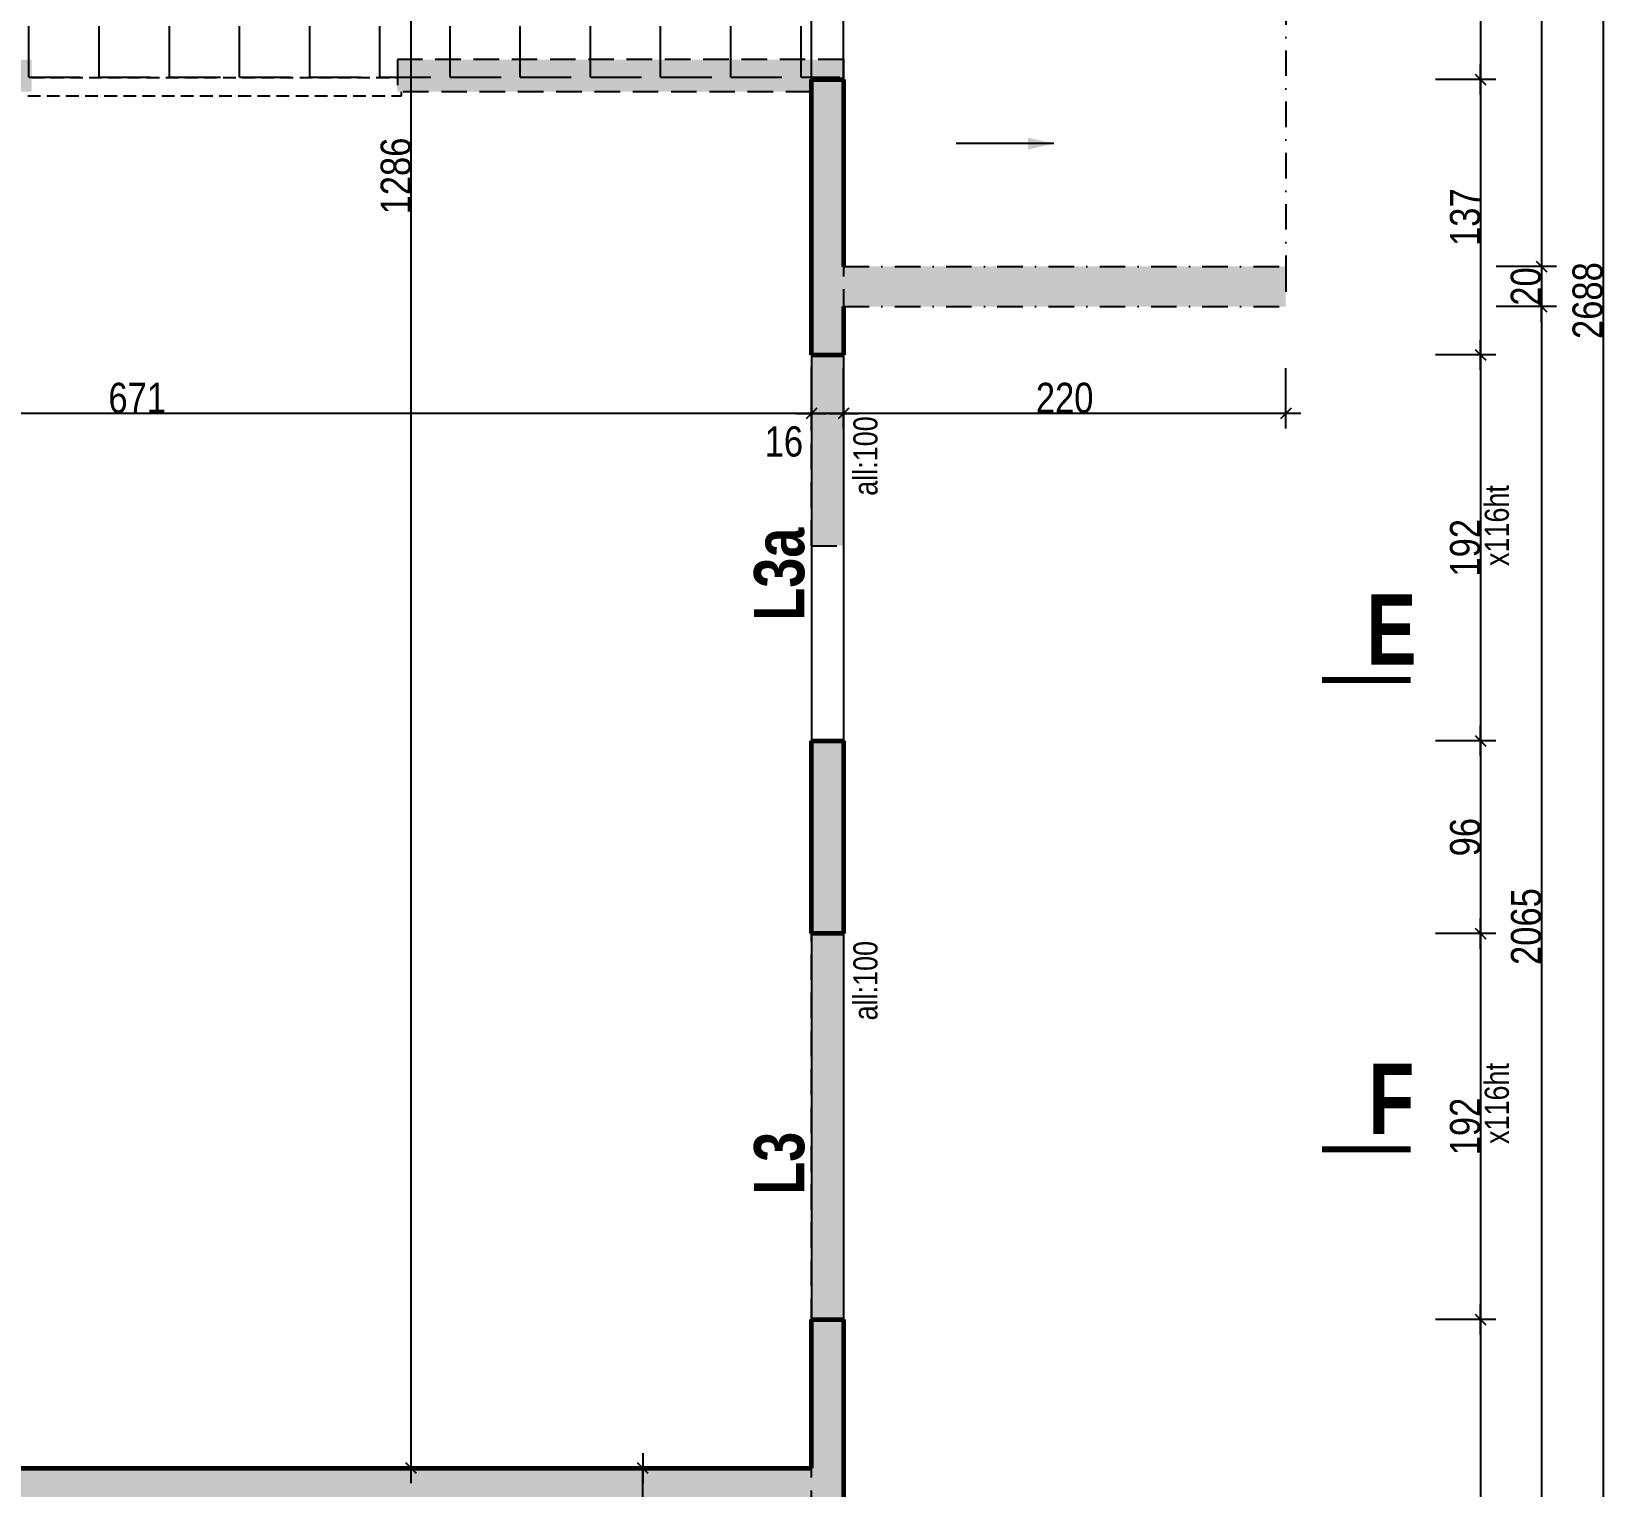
# Model space of a CAD drawing. Header units: centimetres. Extents: x 26018 to 82487, y -36363 to -12761.
# Drawn here: x 69048 to 69838, y -22040 to -21317 of the extents above; entities that cross this region are included whole.
import ezdxf
from ezdxf.enums import TextEntityAlignment as Align

# ---------------------------------------------------------------- set-up
doc = ezdxf.new("R2010")
doc.units = ezdxf.units.CM
doc.header["$LTSCALE"] = 0.5
doc.linetypes.add('CACHEX2', pattern=[19.05, 12.7, -6.35])
doc.linetypes.add('TIRETPTX2', pattern=[50.8, 25.4, -12.7, 0, -12.7])
doc.layers.get('DEFPOINTS').update_dxf_attribs({"linetype": 'CONTINUOUS'})
for name, color, linetype in [('01_cote_gen', 4, 'CONTINUOUS'), ('01_isolant ext', 2, 'TIRETPTX2'), ('01_linteaux', 2, 'CONTINUOUS'), ('01_murs_sup', 2, 'CACHEX2'), ('01_poch_murs', 253, 'CONTINUOUS'), ('01_texte', 230, 'CONTINUOUS'), ('AA_COTES', 2, 'CONTINUOUS')]:
    doc.layers.add(name, color=color, linetype=linetype)
doc.layers.add('01_murs_coup', color=5, linetype='CONTINUOUS', lineweight=60)
doc.styles.add('impact', font='impact.ttf')
doc.styles.add('MATTE_TXT', font='arial.ttf')
doc.styles.add('STYLE2', font='ARIALN.TTF')
doc.dimstyles.new('JB50', dxfattribs={"dimscale": 0.1, "dimtxt": 150, "dimasz": 15, "dimexe": 0.1, "dimexo": 0.1, "dimgap": 0.09, "dimtad": 1, "dimdec": 1, "dimdsep": 46, "dimtxsty": 'STYLE2', "dimblk1": 'BOND_G', "dimblk2": 'BOND_D', "dimsah": 1, "dimcen": 1.5, "dimdle": 0.01, "dimse1": 1, "dimse2": 1, "dimclrd": 4, "dimclre": 2, "dimclrt": 6, "dimazin": 2, "dimtfac": 2.333333, "dimtdec": 1, "dimtix": 1, "dimtmove": 2, "dimatfit": 3, "dimldrblk": 'BOND_G', "dimfxl": 1, "dimtolj": 1, "dimtzin": 0, "dimarcsym": 0})
pattern_1 = [(45, (-9539.843, 1e-08), (9e-16, 11.22532015), [7.9375, -7.9375])]

# ---------------------------------------------------------------- blocks, each defined once
blk = doc.blocks.new('BOND_G')
at = {"layer": 'AA_COTES', "color": 0}
for p, q in [((0, -5), (0, 15)), ((5, 0), (-5, 0)), ((1.77, 1.77), (-1.77, -1.77))]:
    blk.add_line(p, q, dxfattribs=at)
blk = doc.blocks.new('BOND_D')
at = {"layer": 'AA_COTES', "color": 0}
for p, q in [((5, 0), (-5, 0)), ((-1.77, -1.77), (1.77, 1.77)), ((0, 5), (0, -15))]:
    blk.add_line(p, q, dxfattribs=at)
blk = doc.blocks.new('*D5665')
at = {"layer": '01_cote_gen', "color": 4, "lineweight": -2, "transparency": 16777216}
blk.add_line((69352.27, -22047.84), (69352.27, -22032.84), dxfattribs=at)
at = {"layer": 'DEFPOINTS', "color": 0}
for p in [(69311.71, -22031.34), (69352.27, -22031.34), (69311.71, -22049.34)]:
    blk.add_point(p, dxfattribs=at)
at = {"layer": '01_cote_gen', "color": 4, "lineweight": -2, "transparency": 16777216, "xscale": 1.5, "yscale": 1.5, "zscale": 1.5}
for name, p, rotation in [('BOND_D', (69352.27, -22031.34), 90), ('BOND_G', (69352.27, -22049.34), 270)]:
    blk.add_blockref(name, p, dxfattribs=dict(at, rotation=rotation))
at = {"layer": '01_cote_gen', "color": 6, "transparency": 16777216, "insert": (69367.45, -22061.83), "char_height": 15, "attachment_point": 5, "rotation": 90, "style": 'STYLE2'}
blk.add_mtext('\\A1;18', dxfattribs=at)
blk = doc.blocks.new('*D5666')
at = {"layer": '01_cote_gen', "color": 4, "lineweight": -2, "transparency": 16777216}
blk.add_line((69830.11, -20107.83), (69830.11, -22792.82), dxfattribs=at)
at = {"layer": 'DEFPOINTS', "color": 0}
for p in [(69740.66, -20106.33), (69740.93, -22794.32), (69830.11, -22794.32)]:
    blk.add_point(p, dxfattribs=at)
at = {"layer": '01_cote_gen', "color": 4, "lineweight": -2, "transparency": 16777216, "xscale": 1.5, "yscale": 1.5, "zscale": 1.5}
for name, p, rotation in [('BOND_G', (69830.11, -20106.33), 90), ('BOND_D', (69830.11, -22794.32), 270)]:
    blk.add_blockref(name, p, dxfattribs=dict(at, rotation=rotation))
at = {"layer": '01_cote_gen', "color": 6, "transparency": 16777216, "insert": (69822.44, -21450.33), "char_height": 15, "attachment_point": 5, "rotation": 90, "style": 'STYLE2'}
blk.add_mtext('\\A1;2688', dxfattribs=at)
blk = doc.blocks.new('*D5685')
at = {"layer": '01_cote_gen', "color": 4, "lineweight": -2, "ltscale": 2, "transparency": 16777216}
blk.add_line((69769.12, -21670.83), (69769.12, -21763.83), dxfattribs=at)
at = {"layer": 'DEFPOINTS', "color": 0, "ltscale": 2}
for p in [(69737.3, -21669.33), (69746.62, -21765.33), (69769.12, -21765.33)]:
    blk.add_point(p, dxfattribs=at)
at = {"layer": '01_cote_gen', "color": 4, "lineweight": -2, "ltscale": 2, "transparency": 16777216, "xscale": 1.5, "yscale": 1.5, "zscale": 1.5}
for name, p, rotation in [('BOND_G', (69769.12, -21669.33), 90), ('BOND_D', (69769.12, -21765.33), 270)]:
    blk.add_blockref(name, p, dxfattribs=dict(at, rotation=rotation))
at = {"layer": '01_cote_gen', "color": 6, "ltscale": 2, "transparency": 16777216, "insert": (69761.46, -21717.33), "char_height": 15, "attachment_point": 5, "rotation": 90, "style": 'STYLE2'}
blk.add_mtext('\\A1;96', dxfattribs=at)
blk = doc.blocks.new('*D5686')
at = {"layer": '01_cote_gen', "color": 4, "lineweight": -2, "ltscale": 2, "transparency": 16777216}
blk.add_line((69769.12, -21766.83), (69769.12, -21955.83), dxfattribs=at)
at = {"layer": 'DEFPOINTS', "color": 0, "ltscale": 2}
for p in [(69746.62, -21765.33), (69746.62, -21957.33), (69769.12, -21957.33)]:
    blk.add_point(p, dxfattribs=at)
at = {"layer": '01_cote_gen', "color": 4, "lineweight": -2, "ltscale": 2, "transparency": 16777216, "xscale": 1.5, "yscale": 1.5, "zscale": 1.5}
for name, p, rotation in [('BOND_G', (69769.12, -21765.33), 90), ('BOND_D', (69769.12, -21957.33), 270)]:
    blk.add_blockref(name, p, dxfattribs=dict(at, rotation=rotation))
at = {"layer": '01_cote_gen', "color": 6, "ltscale": 2, "transparency": 16777216, "insert": (69761.46, -21861.33), "char_height": 15, "attachment_point": 5, "rotation": 90, "style": 'STYLE2'}
blk.add_mtext('\\A1;192', dxfattribs=at)
blk = doc.blocks.new('*D5636')
at = {"layer": '01_cote_gen', "color": 4, "lineweight": -2, "ltscale": 2, "transparency": 16777216}
blk.add_line((69799.37, -21434.83), (69799.37, -21451.83), dxfattribs=at)
at = {"layer": 'DEFPOINTS', "color": 0, "ltscale": 2}
for p in [(69672.11, -21433.33), (69672.11, -21453.33), (69799.37, -21453.33)]:
    blk.add_point(p, dxfattribs=at)
at = {"layer": '01_cote_gen', "color": 4, "lineweight": -2, "ltscale": 2, "transparency": 16777216, "xscale": 1.5, "yscale": 1.5, "zscale": 1.5}
for name, p, rotation in [('BOND_G', (69799.37, -21433.33), 90), ('BOND_D', (69799.37, -21453.33), 270)]:
    blk.add_blockref(name, p, dxfattribs=dict(at, rotation=rotation))
at = {"layer": '01_cote_gen', "color": 6, "ltscale": 2, "transparency": 16777216, "insert": (69791.7, -21443.33), "char_height": 15, "attachment_point": 5, "rotation": 90, "style": 'STYLE2'}
blk.add_mtext('\\A1;20', dxfattribs=at)
blk = doc.blocks.new('*D5637')
at = {"layer": '01_cote_gen', "color": 4, "lineweight": -2, "ltscale": 2, "transparency": 16777216}
blk.add_line((69769.12, -21478.83), (69769.12, -21667.83), dxfattribs=at)
at = {"layer": 'DEFPOINTS', "color": 0, "ltscale": 2}
for p in [(69746.62, -21477.33), (69737.3, -21669.33), (69769.12, -21669.33)]:
    blk.add_point(p, dxfattribs=at)
at = {"layer": '01_cote_gen', "color": 4, "lineweight": -2, "ltscale": 2, "transparency": 16777216, "xscale": 1.5, "yscale": 1.5, "zscale": 1.5}
for name, p, rotation in [('BOND_G', (69769.12, -21477.33), 90), ('BOND_D', (69769.12, -21669.33), 270)]:
    blk.add_blockref(name, p, dxfattribs=dict(at, rotation=rotation))
at = {"layer": '01_cote_gen', "color": 6, "ltscale": 2, "transparency": 16777216, "insert": (69761.46, -21573.33), "char_height": 15, "attachment_point": 5, "rotation": 90, "style": 'STYLE2'}
blk.add_mtext('\\A1;192', dxfattribs=at)
blk = doc.blocks.new('*D5640')
at = {"layer": '01_cote_gen', "color": 4, "lineweight": -2, "ltscale": 2, "transparency": 16777216}
blk.add_line((69670.61, -21506.5), (69453.61, -21506.5), dxfattribs=at)
at = {"layer": 'DEFPOINTS', "color": 0, "ltscale": 2}
for p in [(69672.11, -21453.33), (69452.11, -21506.5), (69452.11, -21519)]:
    blk.add_point(p, dxfattribs=at)
at = {"layer": '01_cote_gen', "color": 4, "lineweight": -2, "ltscale": 2, "transparency": 16777216, "xscale": 1.5, "yscale": 1.5, "zscale": 1.5, "rotation": 180}
blk.add_blockref('BOND_D', (69452.11, -21506.5), dxfattribs=at)
at = {"layer": '01_cote_gen', "color": 4, "lineweight": -2, "ltscale": 2, "transparency": 16777216, "xscale": 1.5, "yscale": 1.5, "zscale": 1.5}
blk.add_blockref('BOND_G', (69672.11, -21506.5), dxfattribs=at)
at = {"layer": '01_cote_gen', "color": 6, "ltscale": 2, "transparency": 16777216, "insert": (69562.11, -21498.83), "char_height": 15, "attachment_point": 5, "style": 'STYLE2'}
blk.add_mtext('\\A1;220', dxfattribs=at)
blk = doc.blocks.new('*D5641')
at = {"layer": '01_cote_gen', "color": 4, "lineweight": -2, "ltscale": 2, "transparency": 16777216}
blk.add_line((69450.61, -21506.5), (69437.61, -21506.5), dxfattribs=at)
at = {"layer": 'DEFPOINTS', "color": 0, "ltscale": 2}
for p in [(69436.11, -21506.5), (69436.11, -21543.5), (69452.11, -21543.5)]:
    blk.add_point(p, dxfattribs=at)
at = {"layer": '01_cote_gen', "color": 4, "lineweight": -2, "ltscale": 2, "transparency": 16777216, "xscale": 1.5, "yscale": 1.5, "zscale": 1.5, "rotation": 180}
blk.add_blockref('BOND_D', (69436.11, -21506.5), dxfattribs=at)
at = {"layer": '01_cote_gen', "color": 4, "lineweight": -2, "ltscale": 2, "transparency": 16777216, "xscale": 1.5, "yscale": 1.5, "zscale": 1.5}
blk.add_blockref('BOND_G', (69452.11, -21506.5), dxfattribs=at)
at = {"layer": '01_cote_gen', "color": 6, "ltscale": 2, "transparency": 16777216, "insert": (69422.41, -21520.52), "char_height": 15, "attachment_point": 5, "style": 'STYLE2'}
blk.add_mtext('\\A1;16', dxfattribs=at)
blk = doc.blocks.new('*D5642')
at = {"layer": '01_cote_gen', "color": 4, "lineweight": -2, "ltscale": 2, "transparency": 16777216}
blk.add_line((69434.61, -21506.5), (68766.61, -21506.5), dxfattribs=at)
at = {"layer": 'DEFPOINTS', "color": 0, "ltscale": 2}
for p in [(68765.11, -21506.5), (68765.11, -21529), (69436.11, -21529)]:
    blk.add_point(p, dxfattribs=at)
at = {"layer": '01_cote_gen', "color": 4, "lineweight": -2, "ltscale": 2, "transparency": 16777216, "xscale": 1.5, "yscale": 1.5, "zscale": 1.5, "rotation": 180}
blk.add_blockref('BOND_D', (68765.11, -21506.5), dxfattribs=at)
at = {"layer": '01_cote_gen', "color": 4, "lineweight": -2, "ltscale": 2, "transparency": 16777216, "xscale": 1.5, "yscale": 1.5, "zscale": 1.5}
blk.add_blockref('BOND_G', (69436.11, -21506.5), dxfattribs=at)
at = {"layer": '01_cote_gen', "color": 6, "ltscale": 2, "transparency": 16777216, "insert": (69100.61, -21498.83), "char_height": 15, "attachment_point": 5, "style": 'STYLE2'}
blk.add_mtext('\\A1;671', dxfattribs=at)
blk = doc.blocks.new('*D5714')
at = {"layer": '01_cote_gen', "color": 4, "lineweight": -2, "transparency": 16777216}
blk.add_line((69237, -22029.84), (69237, -20746.83), dxfattribs=at)
at = {"layer": 'DEFPOINTS', "color": 0}
for p in [(69237, -20745.33), (69352.27, -20745.33), (69272.63, -22031.34)]:
    blk.add_point(p, dxfattribs=at)
at = {"layer": '01_cote_gen', "color": 4, "lineweight": -2, "transparency": 16777216, "xscale": 1.5, "yscale": 1.5, "zscale": 1.5}
for name, p, rotation in [('BOND_D', (69237, -20745.33), 90), ('BOND_G', (69237, -22031.34), 270)]:
    blk.add_blockref(name, p, dxfattribs=dict(at, rotation=rotation))
at = {"layer": '01_cote_gen', "color": 6, "transparency": 16777216, "insert": (69229.34, -21388.34), "char_height": 15, "attachment_point": 5, "rotation": 90, "style": 'STYLE2'}
blk.add_mtext('\\A1;1286', dxfattribs=at)
blk = doc.blocks.new('*D5772')
at = {"layer": '01_cote_gen', "color": 4, "lineweight": -2, "transparency": 16777216}
blk.add_line((69769.12, -21149.83), (69769.12, -21338.83), dxfattribs=at)
at = {"layer": 'DEFPOINTS', "color": 0}
for p in [(69746.62, -21148.33), (69452.11, -21340.33), (69769.12, -21340.33)]:
    blk.add_point(p, dxfattribs=at)
at = {"layer": '01_cote_gen', "color": 4, "lineweight": -2, "transparency": 16777216, "xscale": 1.5, "yscale": 1.5, "zscale": 1.5}
for name, p, rotation in [('BOND_G', (69769.12, -21148.33), 90), ('BOND_D', (69769.12, -21340.33), 270)]:
    blk.add_blockref(name, p, dxfattribs=dict(at, rotation=rotation))
at = {"layer": '01_cote_gen', "color": 6, "transparency": 16777216, "insert": (69761.46, -21244.33), "char_height": 15, "attachment_point": 5, "rotation": 90, "style": 'STYLE2'}
blk.add_mtext('\\A1;192', dxfattribs=at)
blk = doc.blocks.new('*D5773')
at = {"layer": '01_cote_gen', "color": 4, "lineweight": -2, "transparency": 16777216}
blk.add_line((69769.12, -21341.83), (69769.12, -21475.83), dxfattribs=at)
at = {"layer": 'DEFPOINTS', "color": 0}
for p in [(69761.62, -21340.33), (69746.62, -21477.33), (69769.12, -21477.33)]:
    blk.add_point(p, dxfattribs=at)
at = {"layer": '01_cote_gen', "color": 4, "lineweight": -2, "transparency": 16777216, "xscale": 1.5, "yscale": 1.5, "zscale": 1.5}
for name, p, rotation in [('BOND_G', (69769.12, -21340.33), 90), ('BOND_D', (69769.12, -21477.33), 270)]:
    blk.add_blockref(name, p, dxfattribs=dict(at, rotation=rotation))
at = {"layer": '01_cote_gen', "color": 6, "transparency": 16777216, "insert": (69761.46, -21408.83), "char_height": 15, "attachment_point": 5, "rotation": 90, "style": 'STYLE2'}
blk.add_mtext('\\A1;137', dxfattribs=at)
blk = doc.blocks.new('*D5811')
at = {"layer": '01_cote_gen', "color": 4, "lineweight": -2, "transparency": 16777216}
blk.add_line((69769.12, -21958.83), (69769.12, -22275.79), dxfattribs=at)
at = {"layer": 'DEFPOINTS', "color": 0}
for p in [(69746.62, -21957.33), (69452.11, -22277.29), (69769.12, -22277.29)]:
    blk.add_point(p, dxfattribs=at)
at = {"layer": '01_cote_gen', "color": 4, "lineweight": -2, "transparency": 16777216, "xscale": 1.5, "yscale": 1.5, "zscale": 1.5}
for name, p, rotation in [('BOND_G', (69769.12, -21957.33), 90), ('BOND_D', (69769.12, -22277.29), 270)]:
    blk.add_blockref(name, p, dxfattribs=dict(at, rotation=rotation))
at = {"layer": '01_cote_gen', "color": 6, "transparency": 16777216, "insert": (69761.46, -22117.31), "char_height": 15, "attachment_point": 5, "rotation": 90, "style": 'STYLE2'}
blk.add_mtext('\\A1;320', dxfattribs=at)
blk = doc.blocks.new('*D5831')
at = {"layer": '01_cote_gen', "color": 4, "lineweight": -2, "transparency": 16777216}
blk.add_line((69799.48, -20730.83), (69799.48, -22792.83), dxfattribs=at)
at = {"layer": 'DEFPOINTS', "color": 0}
for p in [(69746.62, -20729.33), (69776.62, -22794.33), (69799.48, -22794.33)]:
    blk.add_point(p, dxfattribs=at)
at = {"layer": '01_cote_gen', "color": 4, "lineweight": -2, "transparency": 16777216, "xscale": 1.5, "yscale": 1.5, "zscale": 1.5}
for name, p, rotation in [('BOND_G', (69799.48, -20729.33), 90), ('BOND_D', (69799.48, -22794.33), 270)]:
    blk.add_blockref(name, p, dxfattribs=dict(at, rotation=rotation))
at = {"layer": '01_cote_gen', "color": 6, "transparency": 16777216, "insert": (69791.81, -21761.83), "char_height": 15, "attachment_point": 5, "rotation": 90, "style": 'STYLE2'}
blk.add_mtext('\\A1;2065', dxfattribs=at)

msp = doc.modelspace()

# ---------------------------------------------------------------- hatches: boundary and pattern name
at = {"layer": '01_murs_sup'}
h = msp.add_hatch(dxfattribs=at)
h.set_pattern_fill('DASH', color=256, scale=2.5, angle=45)
h.set_pattern_definition(pattern_1)
h.paths.add_polyline_path([(68337.11, -21330.388), (68263.11, -21330.388), (68263.11, -21346.388), (68337.11, -21346.388)])
h.paths.add_polyline_path([(68914.11, -21330.389), (68434.11, -21330.388), (68434.11, -21346.388), (68676.108, -21346.389), (68676.108, -22031.389), (68605.149, -22031.388), (68605.146, -22072.34), (68623.113, -22072.341), (68623.113, -22049.341), (68782.112, -22049.341), (68782.112, -22225.397), (68747.109, -22225.391), (68747.109, -22371.33), (68765.109, -22371.329), (68765.109, -22243.392), (68800.112, -22243.391), (68800.112, -22031.389), (68694.108, -22031.389), (68694.108, -21346.389), (68914.11, -21346.389)])
h.paths.add_polyline_path([(69048.11, -21330.389), (69011.11, -21330.389), (69011.11, -21346.389), (69048.11, -21346.389)])
h.paths.add_polyline_path([(69452.108, -21330.39), (69230.11, -21330.389), (69230.11, -21346.389), (69436.108, -21346.389), (69436.108, -21572.331), (69452.108, -21572.331)])
h = msp.add_hatch(dxfattribs=at)
h.set_pattern_fill('DASH', color=256, scale=2.5, angle=45)
h.set_pattern_definition(pattern_1)
h.paths.add_polyline_path([(69038.112, -21969.389), (69018.112, -21969.389), (69018.112, -22095.389), (69038.112, -22095.389)])
h.paths.add_polyline_path([(68316.108, -21941.388), (68296.108, -21941.388), (68296.108, -22046.388), (68316.108, -22046.388)])
h.paths.add_polyline_path([(68623.113, -22174.341), (68605.138, -22174.34), (68605.113, -22525.357), (68570.114, -22525.357), (68570.114, -22776.412), (68435.11, -22776.393), (68435.11, -22794.421), (68623.113, -22794.421), (68623.113, -22776.421), (68588.114, -22776.415), (68588.114, -22543.357), (68623.113, -22543.357)])
h.paths.add_polyline_path([(68765.109, -22473.326), (68747.109, -22473.327), (68747.109, -22794.395), (68929.125, -22794.394), (68929.123, -22776.388), (68765.109, -22776.388)])
h.paths.add_polyline_path([(69452.108, -22628.331), (69436.108, -22628.333), (69436.108, -22776.39), (69026.123, -22776.388), (69026.125, -22794.393), (69452.125, -22794.39)])
h.paths.add_polyline_path([(69452.108, -21669.332), (69436.108, -21669.332), (69436.108, -22531.348), (69452.108, -22531.348)])
h.paths.add_polyline_path([(68338.11, -22776.379), (67934.11, -22776.32), (67934.125, -22662.319), (67918.125, -22662.319), (67918.11, -22794.317), (68338.11, -22794.379)])
h.paths.add_polyline_path([(67934.185, -21623.322), (67918.185, -21623.322), (67918.1, -22565.318), (67934.1, -22565.318)])
at = {"layer": '01_poch_murs'}
h = msp.add_hatch(dxfattribs=at)
h.set_pattern_fill('ANGLE', color=256, scale=5)
h.set_pattern_definition([(0, (0, 0), (0, 34.925), [25.4, -9.525]), (90, (0, 0), (-34.925, 2e-15), [25.4, -9.525])])
edge = h.paths.add_edge_path()
edge.add_line((69452.108, -20733.903), (69444.266, -20737.196))
edge.add_arc((69442.422, -20737.971), 2, -180, 22.780599, ccw=False)
edge.add_arc((69442.422, -20737.971), 2, 22.780599, 180, ccw=False)
edge.add_line((69444.266, -20737.196), (69452.108, -20733.903))
edge.add_line((69452.108, -20733.903), (69452.108, -20745.333))
edge.add_line((69452.108, -20745.333), (69302.107, -20745.333))
edge.add_line((69302.107, -20745.333), (69120.107, -20745.333))
edge.add_line((69120.107, -20745.333), (69011.107, -20745.333))
edge.add_line((69011.107, -20745.333), (68914.107, -20745.316))
edge.add_line((68914.107, -20745.316), (68737.107, -20745.351))
edge.add_line((68737.107, -20745.351), (68737.107, -20745.333))
edge.add_line((68737.107, -20745.333), (68747.11, -20745.333))
edge.add_line((68747.11, -20745.333), (68747.109, -21328.333))
edge.add_line((68747.109, -21328.333), (68605.113, -21328.333))
edge.add_line((68605.113, -21328.333), (68605.113, -21346.388))
edge.add_line((68605.113, -21346.388), (68623.113, -21346.388))
edge.add_line((68623.113, -21346.388), (68623.113, -21346.333))
edge.add_line((68623.113, -21346.333), (68747.109, -21346.333))
edge.add_line((68747.109, -21346.333), (68912.111, -21346.388))
edge.add_line((68912.111, -21346.388), (68912.111, -21348.388))
edge.add_line((68912.111, -21348.388), (69013.11, -21348.388))
edge.add_line((69013.11, -21348.388), (69013.11, -21346.389))
edge.add_line((69013.11, -21346.389), (69046.111, -21346.389))
edge.add_line((69046.111, -21346.389), (69046.111, -21348.388))
edge.add_line((69046.111, -21348.388), (69232.111, -21348.388))
edge.add_line((69232.111, -21348.388), (69232.111, -21346.389))
edge.add_line((69232.111, -21346.389), (69436.108, -21346.389))
edge.add_line((69436.108, -21346.389), (69436.108, -21340.331))
edge.add_line((69436.108, -21340.331), (69452.108, -21340.331))
edge.add_line((69452.108, -21340.331), (69436.108, -21330.39))
edge.add_line((69436.108, -21330.39), (69436.108, -21148.331))
edge.add_line((69436.108, -21148.331), (69436.108, -21022.331))
edge.add_line((69436.108, -21022.331), (69436.108, -20925.331))
edge.add_line((69436.108, -20925.331), (69436.108, -20745.333))
edge.add_line((69436.108, -20745.333), (69452.108, -20733.903))
h.paths.add_polyline_path([(68415.605, -21368.021), (68415.605, -21322.295), (68384.377, -21322.295), (68384.377, -21368.021)])
h.paths.add_polyline_path([(68445.443, -21054.852), (68445.443, -21018.682), (68414.215, -21018.682), (68414.215, -21054.852)], flags=16)
h.paths.add_polyline_path([(68717.891, -21331.15), (68717.891, -21304.537), (68686.663, -21304.537), (68686.663, -21331.15)], flags=16)
h.paths.add_polyline_path([(68699.077, -21054.852), (68699.077, -21018.682), (68667.849, -21018.682), (68667.849, -21054.852)], flags=16)
h.paths.add_polyline_path([(67932.537, -20853.945), (67959.15, -20853.945), (67959.15, -20822.717), (67932.537, -20822.717)])
h.paths.add_polyline_path([(68322.591, -20834.886), (68358.761, -20834.886), (68358.761, -20803.659), (68322.591, -20803.659)], flags=16)
h.paths.add_polyline_path([(68707.62, -20764.075), (68741.413, -20764.075), (68741.413, -20745.461), (68707.62, -20745.461)], flags=16)
h.paths.add_polyline_path([(68373.879, -20763.364), (68407.672, -20763.364), (68407.672, -20744.75), (68373.879, -20744.75)])
h.paths.add_polyline_path([(68039.62, -20764.098), (68073.413, -20764.098), (68073.413, -20745.484), (68039.62, -20745.484)], flags=16)
h.paths.add_polyline_path([(67953.657, -20949.984), (67953.657, -20923.649), (67935.043, -20923.649), (67935.043, -20949.984)], flags=16)
h.paths.add_polyline_path([(69268.993, -20771.015), (69268.993, -20744.402), (69237.766, -20744.402), (69237.766, -20771.015)], flags=16)
h.paths.add_polyline_path([(68742.274, -20834.886), (68768.887, -20834.886), (68768.887, -20803.659), (68742.274, -20803.659)], flags=16)
h.paths.add_polyline_path([(69083.811, -20834.886), (69119.98, -20834.886), (69119.98, -20803.659), (69083.811, -20803.659)], flags=16)
h.paths.add_polyline_path([(69410.032, -20855.757), (69436.645, -20855.757), (69436.645, -20824.529), (69410.032, -20824.529)], flags=16)
h.paths.add_polyline_path([(69272.62, -20764.055), (69306.413, -20764.055), (69306.413, -20745.441), (69272.62, -20745.441)], flags=16)
h.paths.add_polyline_path([(68981.62, -20764.065), (69015.413, -20764.065), (69015.413, -20745.451), (68981.62, -20745.451)], flags=16)
edge = h.paths.add_edge_path(flags=0)
edge.add_arc((68531.135, -21067.825), 30.98, 110.756571, 138.965613)
edge.add_line((68507.766, -21047.486), (68507.766, -21038.856))
edge.add_line((68507.766, -21038.856), (68520.156, -21038.856))
edge = h.paths.add_edge_path(flags=0)
edge.add_arc((68531.135, -21067.825), 30.98, 57.402859, 69.243429)
edge.add_line((68542.114, -21038.856), (68547.825, -21038.856))
edge.add_line((68547.825, -21038.856), (68547.825, -21041.725))
edge = h.paths.add_edge_path(flags=0)
edge.add_arc((68531.135, -21067.825), 30.98, 221.034387, 232.371734)
edge.add_line((68512.22, -21092.361), (68507.766, -21092.361))
edge.add_line((68507.766, -21092.361), (68507.766, -21088.164))
edge = h.paths.add_edge_path(flags=16)
edge.add_arc((68531.135, -21067.825), 30.98, 0, 360)
h.paths.add_polyline_path([(68747.11, -20745.333), (68737.107, -20745.333), (68555.107, -20745.333), (68441.107, -20745.333), (68259.107, -20745.322), (68259.107, -20745.333), (68069.107, -20745.333), (67972.107, -20745.333), (67934.107, -20745.333), (67934.11, -20924.317), (67934.11, -21021.317), (67934.11, -21330.388), (68081.11, -21330.388), (68081.11, -21339.388), (68263.11, -21339.388), (68263.11, -21330.388), (68337.11, -21330.388), (68337.11, -21339.388), (68434.11, -21339.388), (68434.11, -21330.388), (68605.113, -21330.388), (68605.113, -21328.333), (68747.109, -21328.333)])
edge = h.paths.add_edge_path(flags=16)
edge.add_arc((69014.387, -21067.825), 30.98, 110.756571, 138.965613)
edge.add_line((68991.018, -21047.486), (68991.018, -21038.856))
edge.add_line((68991.018, -21038.856), (69003.408, -21038.856))
edge = h.paths.add_edge_path(flags=16)
edge.add_arc((69014.387, -21067.825), 30.98, 57.402859, 69.243429)
edge.add_line((69025.366, -21038.856), (69031.077, -21038.856))
edge.add_line((69031.077, -21038.856), (69031.077, -21041.725))
edge = h.paths.add_edge_path(flags=16)
edge.add_arc((69014.387, -21067.825), 30.98, 221.034387, 232.371734)
edge.add_line((68995.472, -21092.361), (68991.018, -21092.361))
edge.add_line((68991.018, -21092.361), (68991.018, -21088.164))
h = msp.add_hatch(color=256, dxfattribs=at)
h.dxf.hatch_style = 1
h.paths.add_polyline_path([(69452.108, -21340.331), (69436.108, -21340.331), (69436.108, -21477.331), (69452.108, -21477.331), (69452.108, -21453.331), (69672.108, -21453.331), (69672.108, -21433.331), (69452.108, -21433.331)])
h.paths.add_polyline_path([(69452.108, -21669.332), (69436.108, -21669.332), (69436.108, -21765.331), (69452.108, -21765.331)])
h.paths.add_polyline_path([(69452.108, -21957.337), (69436.108, -21957.337), (69436.108, -22031.341), (68765.109, -22031.341), (68765.109, -21776.339), (68747.109, -21776.339), (68747.109, -22049.341), (68782.112, -22049.341), (68782.112, -22225.337), (68747.109, -22225.331), (68747.109, -22382.33), (68765.109, -22382.329), (68765.109, -22243.332), (68800.112, -22243.331), (68800.112, -22049.341), (69436.108, -22049.341), (69436.108, -22277.29), (69452.108, -22277.29)])
h.paths.add_polyline_path([(69672.108, -22461.29), (69452.108, -22461.29), (69452.108, -22459.29), (69436.108, -22459.29), (69436.108, -22522.97), (69452.108, -22522.97), (69452.108, -22481.29), (69672.108, -22481.29)])
h.paths.add_polyline_path([(69452.108, -22723.331), (69436.108, -22723.333), (69436.108, -22776.39), (68765.109, -22776.388), (68765.109, -22572.97), (68747.109, -22572.97), (68747.109, -22776.32), (68733.124, -22776.325), (68733.124, -22794.395), (69452.125, -22794.39)])
h.paths.add_polyline_path([(68765.109, -22522.97), (68747.109, -22522.97), (68747.109, -22572.97), (68765.109, -22572.97)])
h.paths.add_polyline_path([(68765.109, -22484.326), (68747.109, -22484.327), (68747.109, -22522.97), (68765.109, -22522.97)])

# ---------------------------------------------------------------- linework, layer by layer
at = {"layer": '01_isolant ext'}
for p, q in [((69672.108, -21198.331), (69672.108, -21433.331)), ((69452.108, -21433.331), (69672.108, -21433.331)), ((69672.108, -21433.331), (69672.108, -21453.331)), ((69452.108, -21453.331), (69672.108, -21453.331))]:
    msp.add_line(p, q, dxfattribs=at)
at = {"layer": '01_linteaux'}
for p, q in [((69436.108, -21340.331), (69436.108, -21148.331)), ((69452.108, -21340.331), (69452.108, -21148.331)), ((69436.108, -21477.331), (69436.108, -21669.332)), ((69452.108, -21477.331), (69452.108, -21669.332)), ((69436.108, -21765.331), (69436.108, -21957.337)), ((69452.108, -21765.331), (69452.108, -21957.337))]:
    msp.add_line(p, q, dxfattribs=at)
at = {"layer": '01_murs_coup'}
for p, q in [((69436.108, -21477.331), (69436.108, -21340.331)), ((69436.108, -21340.331), (69452.108, -21340.331)), ((69452.108, -21340.331), (69452.108, -21433.331)), ((69452.108, -21453.331), (69452.108, -21477.331)), ((69436.108, -21477.331), (69452.108, -21477.331)), ((69436.108, -21765.331), (69436.108, -21669.332)), ((69436.108, -21669.332), (69452.108, -21669.332)), ((69452.108, -21669.332), (69452.108, -21765.331)), ((69452.108, -21765.331), (69436.108, -21765.331)), ((69436.108, -21957.337), (69452.108, -21957.337)), ((69436.108, -22031.341), (69436.108, -21957.337)), ((69452.108, -21957.337), (69452.108, -22277.29)), ((68765.109, -22031.341), (69436.108, -22031.341))]:
    msp.add_line(p, q, dxfattribs=at)
at = {"layer": '01_murs_sup', "ltscale": 2}
for p, q in [((69230.11, -21330.388), (69230.11, -21346.389)), ((69452.108, -21330.39), (69230.11, -21330.389)), ((69452.108, -21330.39), (69452.108, -21572.331)), ((69436.108, -21346.389), (69230.11, -21346.389)), ((69436.108, -21572.331), (69436.108, -21346.389)), ((69436.108, -21572.331), (69452.108, -21572.331)), ((69436.108, -21669.332), (69452.108, -21669.332)), ((69436.108, -22531.348), (69436.108, -21669.332)), ((69452.108, -21669.332), (69452.108, -22531.348))]:
    msp.add_line(p, q, dxfattribs=at)
at = {"layer": '01_murs_sup'}
for p, q in [((69048.11, -21339.388), (69230.11, -21339.388)), ((69232.111, -21348.388), (69232.111, -21346.388)), ((69046.111, -21348.388), (69232.111, -21348.388))]:
    msp.add_line(p, q, dxfattribs=at)
at = {"layer": '01_texte'}
msp.add_line((69556.691, -21372.197), (69508.16, -21372.197), dxfattribs=at)
at = {"layer": '01_texte', "const_width": 3}
for points in [[(69734.355, -21639.2), (69690.103, -21639.2)], [(69734.355, -21872.727), (69690.103, -21872.727)]]:
    msp.add_lwpolyline(points, dxfattribs=at)
at = {"layer": '01_texte'}
for points in [[(69556.691, -21372.197), (69543.906, -21369.216), (69543.906, -21372.197)], [(69556.691, -21372.197), (69543.906, -21375.178), (69543.906, -21372.197)]]:
    msp.add_solid(points, dxfattribs=at)

# ---------------------------------------------------------------- texts
at = {"layer": '01_texte', "style": 'MATTE_TXT', "width": 0.8}
for s, p in [('all:100', (69472.563, -21527.672)), ('x116ht', (69786.757, -21562.271)), ('all:100', (69472.563, -21788.736)), ('x116ht', (69786.757, -21849.867))]:
    msp.add_text(s, height=12, rotation=90, dxfattribs=at).set_placement(p, align=Align.BOTTOM_CENTER)
at = {"layer": '01_texte', "style": 'impact'}
for s, height, rotation, p in [('L3a', 25, 90, (69440.018, -21586.468)), ('E', 35, 0, (69724.696, -21642.052)), ('F', 35, 0, (69724.696, -21875.58)), ('L3 ', 25, 90, (69440.018, -21875.887))]:
    msp.add_text(s, height=height, rotation=rotation, dxfattribs=at).set_placement(p, align=Align.BOTTOM_CENTER)

# ---------------------------------------------------------------- dimensions: what is measured, and where the dimension line sits
at = {"layer": '01_cote_gen'}
for base, p1, p2, picture, middle in [((69830.105, -22794.318), (69740.659, -20106.333), (69740.931, -22794.318), '*D5666', (69822.437, -21450.326)), ((69799.482, -22794.331), (69746.624, -20729.333), (69776.624, -22794.331), '*D5831', (69791.814, -21761.832)), ((69237.005, -20745.333), (69272.632, -22031.341), (69352.273, -20745.333), '*D5714', (69229.337, -21388.337)), ((69769.124, -21340.331), (69746.624, -21148.331), (69452.108, -21340.331), '*D5772', (69761.457, -21244.331)), ((69769.124, -21477.331), (69761.624, -21340.331), (69746.624, -21477.331), '*D5773', (69761.457, -21408.831)), ((69769.124, -22277.29), (69746.624, -21957.331), (69452.108, -22277.29), '*D5811', (69761.457, -22117.311))]:
    dim = msp.add_linear_dim(base=base, p1=p1, p2=p2, angle=90, dimstyle='JB50', dxfattribs=at)
    dim.commit()
    dim.dimension.update_dxf_attribs({"geometry": picture, "text_midpoint": middle})
at = {"layer": '01_cote_gen', "ltscale": 2}
for base, p1, p2, picture, middle in [((69799.365, -21453.331), (69672.108, -21433.331), (69672.108, -21453.331), '*D5636', (69791.698, -21443.331)), ((69769.124, -21669.331), (69746.624, -21477.331), (69737.297, -21669.331), '*D5637', (69761.457, -21573.331)), ((69769.124, -21765.331), (69737.297, -21669.331), (69746.624, -21765.331), '*D5685', (69761.457, -21717.331)), ((69769.124, -21957.331), (69746.624, -21765.331), (69746.624, -21957.331), '*D5686', (69761.457, -21861.331))]:
    dim = msp.add_linear_dim(base=base, p1=p1, p2=p2, angle=90, dimstyle='JB50', dxfattribs=at)
    dim.commit()
    dim.dimension.update_dxf_attribs({"geometry": picture, "text_midpoint": middle})
for base, p1, p2, picture, middle in [((69452.108, -21506.5), (69672.108, -21453.331), (69452.108, -21519), '*D5640', (69562.108, -21498.832)), ((68765.11, -21506.5), (69436.108, -21529), (68765.11, -21528.996), '*D5642', (69100.609, -21498.832))]:
    dim = msp.add_linear_dim(base=base, p1=p1, p2=p2, dimstyle='JB50', dxfattribs=at)
    dim.commit()
    dim.dimension.update_dxf_attribs({"geometry": picture, "text_midpoint": middle})
dim = msp.add_linear_dim(base=(69436.108, -21506.5), p1=(69452.108, -21543.5), p2=(69436.108, -21543.5), dimstyle='JB50', dxfattribs=at)
dim.commit()
dim.dimension.update_dxf_attribs({"geometry": '*D5641', "text_midpoint": (69422.409, -21520.52), "dimtype": 160})
at = {"layer": '01_cote_gen'}
dim = msp.add_linear_dim(base=(69352.273, -22031.341), p1=(69311.71, -22049.341), p2=(69311.71, -22031.341), angle=90, dimstyle='JB50', dxfattribs=at)
dim.commit()
dim.dimension.update_dxf_attribs({"geometry": '*D5665', "text_midpoint": (69367.451, -22061.83), "dimtype": 160})

doc.saveas('drawing.dxf')
